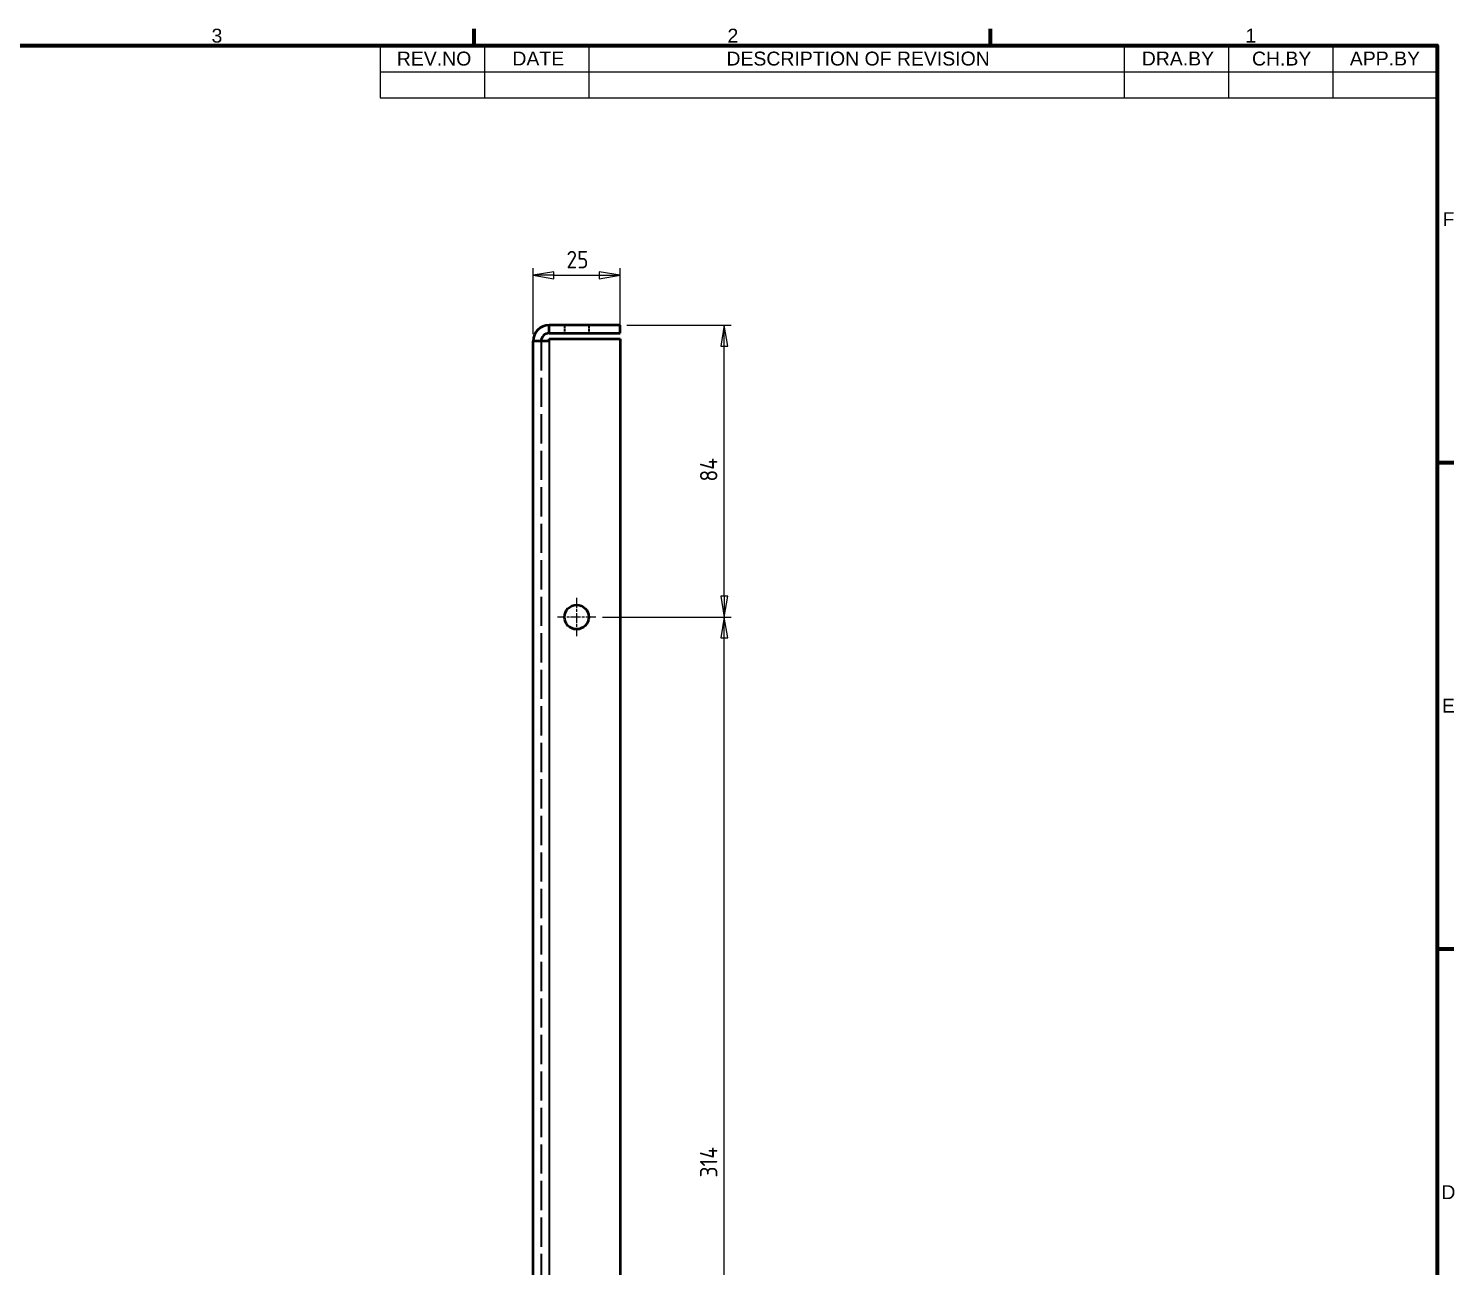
# Model space of a CAD drawing. Header units: millimetres. Extents: x 0 to 1188, y 0 to 840.
# Drawn here: x 762.8 to 1173, y 468.6 to 824.9 of the extents above; entities that cross this region are included whole.
import ezdxf

# ---------------------------------------------------------------- set-up
doc = ezdxf.new("R2010")
doc.units = ezdxf.units.MM
doc.header["$LTSCALE"] = 2
doc.linetypes.add('CHAIN', pattern=[0.3543, 0.2362, -0.0295, 0.0591, -0.0295])
doc.linetypes.add('DASHED', pattern=[0.2067, 0.1654, -0.0413])
doc.layers.get('0').update_dxf_attribs({"lineweight": 25})
for name, color, linetype, lineweight in [('가려진 것(ISO)', 5, 'DASHED', 35), ('가시적인 것(ISO)', 7, 'Continuous', 50), ('가시적인 좁은 것(ISO)', 1, 'Continuous', 35), ('경계(ISO)', 7, 'Continuous', 70), ('기호(ISO)', 7, 'Continuous', 25), ('중심 표식(ISO)', 1, 'Continuous', 25), ('치수(ISO)', 7, 'Continuous', 25)]:
    doc.layers.add(name, color=color, linetype=linetype, lineweight=lineweight)
doc.styles.add('ISO Proportional', font='arial.ttf')
doc.styles.add('ISO ProportionalPSTEK', font='isocp.shx')
doc.dimstyles.new('PSTEK', dxfattribs={"dimscale": 2, "dimtxt": 2.5, "dimasz": 3, "dimexe": 1, "dimexo": 1, "dimgap": 1, "dimtad": 1, "dimrnd": 1e-08, "dimdsep": 46, "dimtxsty": 'ISO ProportionalPSTEK', "dimblk": 'Filled-1', "dimcen": 0.09, "dimdle": 10, "dimclrd": 3, "dimclre": 3, "dimclrt": 1, "dimadec": 1, "dimazin": 2, "dimtfac": 1, "dimtmove": 0, "dimatfit": 3, "dimfxl": 0, "dimtolj": 1, "dimlwd": -1, "dimlwe": -1, "dimarcsym": 0})

# ---------------------------------------------------------------- blocks, each defined once
blk = doc.blocks.new('경계 Default Border')
at = {"layer": '경계(ISO)'}
for p, q in [((445.5, 410), (445.5, 412.4)), ((519.75, 410), (519.75, 412.4)), ((584, 350), (586.4, 350)), ((584, 280), (586.4, 280))]:
    blk.add_line(p, q, dxfattribs=at)
at = {"layer": '경계(ISO)', "flags": 128}
blk.add_lwpolyline([(10, 10), (10, 410), (584, 410), (584, 10), (10, 10)], dxfattribs=at)
at = {"layer": '경계(ISO)', "color": 7, "char_height": 2, "attachment_point": 7, "style": 'ISO Proportional'}
for s, insert in [('3', (407.72, 410.37)), ('2', (481.93, 410.4)), ('1', (556.42, 410.4)), ('F', (584.79, 384)), ('E', (584.7, 314)), ('D', (584.62, 244))]:
    blk.add_mtext(s, dxfattribs=dict(at, insert=insert))
blk = doc.blocks.new('Filled-1')
at = {"color": 0}
for p, q in [((0, 0), (-1, 0.167)), ((-1, 0.167), (-1, -0.167)), ((-1, 0), (0, 0)), ((-1, -0.167), (0, 0))]:
    blk.add_line(p, q, dxfattribs=at)
at = {"color": 0, "flags": 128}
blk.add_lwpolyline([(-1, -0.167), (0, 0), (-1, 0.167), (-1, -0.167)], dxfattribs=at)
at = {"color": 0}
blk.add_solid([(-1, -0.167), (0, 0), (-1, 0.167), (-1, -0.167)], dxfattribs=at)
blk = doc.blocks.new('*D25')
at = {"layer": 'Defpoints', "color": 0, "transparency": 16777216}
for p in [(925.96, 655.49), (962.96, 655.49), (925.96, 341.49)]:
    blk.add_point(p, dxfattribs=at)
at = {"layer": '치수(ISO)', "color": 3, "transparency": 16777216}
for p, q in [((927.96, 655.49), (964.96, 655.49)), ((962.96, 347.49), (962.96, 649.49)), ((927.96, 341.49), (964.96, 341.49))]:
    blk.add_line(p, q, dxfattribs=at)
at = {"layer": '치수(ISO)', "color": 3, "transparency": 16777216, "xscale": 6, "yscale": 6, "zscale": 6}
for p, rotation in [((962.96, 655.49), 90), ((962.96, 341.49), 270)]:
    blk.add_blockref('Filled-1', p, dxfattribs=dict(at, rotation=rotation))
at = {"layer": '치수(ISO)', "color": 1, "transparency": 16777216, "insert": (955.96, 494.24), "char_height": 5, "attachment_point": 1, "rotation": 90, "style": 'ISO ProportionalPSTEK'}
blk.add_mtext('\\A1;314', dxfattribs=at)
blk = doc.blocks.new('*D26')
at = {"layer": 'Defpoints', "color": 0, "transparency": 16777216}
for p in [(932.96, 739.49), (962.96, 739.49), (925.96, 655.49)]:
    blk.add_point(p, dxfattribs=at)
at = {"layer": '치수(ISO)', "color": 3, "transparency": 16777216}
for p, q in [((934.96, 739.49), (964.96, 739.49)), ((962.96, 661.49), (962.96, 733.49)), ((927.96, 655.49), (964.96, 655.49))]:
    blk.add_line(p, q, dxfattribs=at)
at = {"layer": '치수(ISO)', "color": 3, "transparency": 16777216, "xscale": 6, "yscale": 6, "zscale": 6}
for p, rotation in [((962.96, 739.49), 90), ((962.96, 655.49), 270)]:
    blk.add_blockref('Filled-1', p, dxfattribs=dict(at, rotation=rotation))
at = {"layer": '치수(ISO)', "color": 1, "transparency": 16777216, "insert": (955.96, 694.49), "char_height": 5, "attachment_point": 1, "rotation": 90, "style": 'ISO ProportionalPSTEK'}
blk.add_mtext('\\A1;84', dxfattribs=at)
blk = doc.blocks.new('*D27')
at = {"layer": 'Defpoints', "color": 0, "transparency": 16777216}
for p in [(932.96, 753.86), (907.96, 734.89), (932.96, 735.56)]:
    blk.add_point(p, dxfattribs=at)
at = {"layer": '치수(ISO)', "color": 3, "transparency": 16777216}
for p, q in [((907.96, 736.89), (907.96, 755.86)), ((932.96, 737.56), (932.96, 755.86)), ((913.96, 753.86), (926.96, 753.86))]:
    blk.add_line(p, q, dxfattribs=at)
at = {"layer": '치수(ISO)', "color": 3, "transparency": 16777216, "xscale": 6, "yscale": 6, "zscale": 6, "rotation": 180}
blk.add_blockref('Filled-1', (907.96, 753.86), dxfattribs=at)
at = {"layer": '치수(ISO)', "color": 3, "transparency": 16777216, "xscale": 6, "yscale": 6, "zscale": 6}
blk.add_blockref('Filled-1', (932.96, 753.86), dxfattribs=at)
at = {"layer": '치수(ISO)', "color": 1, "transparency": 16777216, "insert": (917.54, 760.86), "char_height": 5, "attachment_point": 1, "style": 'ISO ProportionalPSTEK'}
blk.add_mtext('\\A1;25', dxfattribs=at)

msp = doc.modelspace()

# ---------------------------------------------------------------- linework, layer by layer
at = {"layer": '가려진 것(ISO)', "ltscale": 2.190301}
for p, q in [((916.9588, 739.4857), (916.9588, 737.1857)), ((923.9588, 739.4857), (923.9588, 737.1857))]:
    msp.add_line(p, q, dxfattribs=at)
at = {"layer": '가려진 것(ISO)', "ltscale": 25.415257}
msp.add_line((910.2588, 734.8857), (910.2588, 262.0857), dxfattribs=at)
at = {"layer": '가시적인 것(ISO)'}
for p, q in [((932.9588, 739.4857), (912.5588, 739.4857)), ((912.5588, 737.1857), (912.5588, 739.4857)), ((932.9588, 737.1857), (932.9588, 739.4857)), ((912.5588, 734.8857), (907.9588, 734.8857)), ((907.9588, 262.0857), (907.9588, 734.8857)), ((912.5588, 737.1857), (932.9588, 737.1857)), ((912.5588, 734.8857), (912.5588, 735.5594)), ((912.5588, 735.5594), (932.9588, 735.5594)), ((932.9588, 735.5594), (932.9588, 261.4121))]:
    msp.add_line(p, q, dxfattribs=at)
msp.add_circle((920.4588, 655.4857), 3.5, dxfattribs=at)
for radius in [4.6, 2.3]:
    msp.add_arc((912.5588, 734.8857), radius, 90, 180, dxfattribs=at)
at = {"layer": '가시적인 좁은 것(ISO)'}
msp.add_line((912.5588, 734.8857), (912.5588, 262.0857), dxfattribs=at)
at = {"layer": '기호(ISO)'}
for p, q in [((864, 820), (1168, 820)), ((864, 820), (864, 812.44)), ((894, 820), (894, 812.44)), ((924, 820), (924, 812.44)), ((1078, 820), (1078, 812.44)), ((1108, 820), (1108, 812.44)), ((1138, 820), (1138, 812.44)), ((1168, 820), (1168, 812.44)), ((864, 812.44), (1168, 812.44)), ((864, 812.44), (864, 804.88)), ((894, 812.44), (894, 804.88)), ((924, 812.44), (924, 804.88)), ((1078, 812.44), (1078, 804.88)), ((1108, 812.44), (1108, 804.88)), ((1138, 812.44), (1138, 804.88)), ((1168, 812.44), (1168, 804.88)), ((864, 804.88), (1168, 804.88))]:
    msp.add_line(p, q, dxfattribs=at)
at = {"layer": '중심 표식(ISO)', "linetype": 'CHAIN', "ltscale": 6.111541}
for p, q in [((920.4588, 660.9857), (920.4588, 649.9857)), ((925.9588, 655.4857), (914.9588, 655.4857))]:
    msp.add_line(p, q, dxfattribs=at)

# ---------------------------------------------------------------- block references
at = {"xscale": 2, "yscale": 2, "zscale": 2}
msp.add_blockref('경계 Default Border', (0, 0), dxfattribs=at)

# ---------------------------------------------------------------- texts
at = {"layer": '기호(ISO)', "color": 7, "char_height": 4, "attachment_point": 7, "style": 'ISO Proportional'}
for s, insert in [('REV.NO', (868.7459, 814.1514)), ('DATE', (901.997, 814.22)), ('DESCRIPTION OF REVISION', (963.564, 814.1514)), ('DRA.BY', (1083.0457, 814.22)), ('CH.BY', (1114.7501, 814.1514)), ('APP.BY', (1142.8961, 814.22))]:
    msp.add_mtext(s, dxfattribs=dict(at, insert=insert))

# ---------------------------------------------------------------- dimensions: what is measured, and where the dimension line sits
at = {"layer": '치수(ISO)', "color": 3}
dim = msp.add_linear_dim(base=(932.9588, 753.8561), p1=(907.9588, 734.8857), p2=(932.9588, 735.5594), dimstyle='PSTEK', override={"dimdec": 2, "dimtp": 0, "dimtm": 0, "dimtdec": 2, "dimtofl": 0, "dimatfit": 1}, dxfattribs=at)
dim.commit()
dim.dimension.update_dxf_attribs({"geometry": '*D27', "text_midpoint": (920.4588, 753.8561), "dimtype": 160})
for base, p1, p2, picture, middle in [((962.9588, 739.4857), (925.9588, 655.4857), (932.9588, 739.4857), '*D26', (962.9588, 697.4857)), ((962.9588, 655.4857), (925.9588, 341.4857), (925.9588, 655.4857), '*D25', (962.9588, 498.4857))]:
    dim = msp.add_linear_dim(base=base, p1=p1, p2=p2, angle=90, dimstyle='PSTEK', override={"dimdec": 2, "dimtp": 0, "dimtm": 0, "dimtdec": 2, "dimtofl": 0, "dimatfit": 1}, dxfattribs=at)
    dim.commit()
    dim.dimension.update_dxf_attribs({"geometry": picture, "text_midpoint": middle, "dimtype": 160})

doc.saveas('drawing.dxf')
